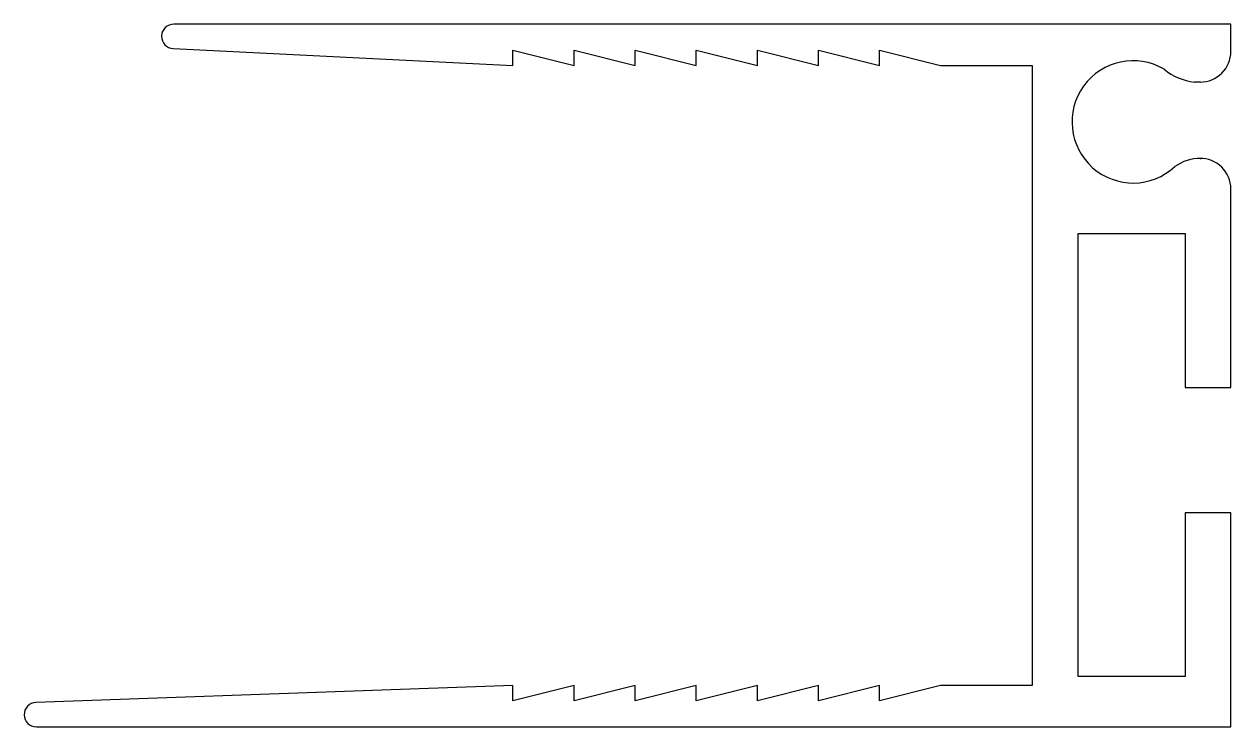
# Model space of a CAD drawing. Extents: x 350.7 to 390.2, y 213.3 to 236.3.
import ezdxf

# ---------------------------------------------------------------- set-up
doc = ezdxf.new("R2010")
doc.units = 0
doc.layers.get('DEFPOINTS').update_dxf_attribs({"linetype": 'CONTINUOUS'})
doc.layers.add('ANA', color=220, linetype='CONTINUOUS')

msp = doc.modelspace()

# ---------------------------------------------------------------- linework, layer by layer
at = {"layer": 'ANA', "color": 0, "linetype": 'BYBLOCK'}
for p, q in [((390.199, 236.313), (355.599, 236.313)), ((390.199, 235.544), (390.199, 236.313)), ((355.579, 235.513), (366.699, 234.963)), ((366.699, 235.463), (368.699, 234.963)), ((366.699, 234.963), (366.699, 235.463)), ((368.699, 235.463), (370.699, 234.963)), ((368.699, 234.963), (368.699, 235.463)), ((370.699, 235.463), (372.699, 234.963)), ((370.699, 234.963), (370.699, 235.463)), ((372.699, 235.463), (374.699, 234.963)), ((372.699, 234.963), (372.699, 235.463)), ((374.699, 235.463), (376.699, 234.963)), ((374.699, 234.963), (374.699, 235.463)), ((376.699, 235.463), (378.699, 234.963)), ((376.699, 234.963), (376.699, 235.463)), ((378.699, 235.463), (380.699, 234.963)), ((378.699, 234.963), (378.699, 235.463)), ((390.199, 235.418), (390.199, 235.544)), ((380.699, 234.963), (383.699, 234.963)), ((383.699, 234.963), (383.699, 214.663)), ((389.199, 231.918), (389.213, 231.918)), ((390.199, 224.663), (390.199, 230.918)), ((385.199, 214.963), (385.199, 229.463)), ((385.199, 229.463), (388.699, 229.463)), ((388.699, 229.463), (388.699, 224.418)), ((388.699, 224.418), (389.324, 224.418)), ((389.324, 224.418), (390.199, 224.418)), ((390.199, 224.588), (390.199, 224.663)), ((390.199, 224.513), (390.199, 224.588)), ((390.199, 224.418), (390.199, 224.513)), ((388.699, 220.313), (388.699, 220.288)), ((390.199, 220.313), (388.699, 220.313)), ((388.699, 220.288), (388.699, 220.213)), ((388.699, 220.213), (388.699, 214.963)), ((390.199, 213.313), (390.199, 220.313)), ((388.699, 214.963), (385.199, 214.963)), ((366.699, 214.663), (351.085, 214.113)), ((366.699, 214.163), (366.699, 214.663)), ((368.699, 214.663), (366.699, 214.163)), ((370.699, 214.663), (368.699, 214.163)), ((368.699, 214.163), (368.699, 214.663)), ((370.699, 214.163), (370.699, 214.663)), ((372.699, 214.663), (370.699, 214.163)), ((372.699, 214.163), (372.699, 214.663)), ((374.699, 214.663), (372.699, 214.163)), ((374.699, 214.163), (374.699, 214.663)), ((376.699, 214.663), (374.699, 214.163)), ((378.699, 214.663), (376.699, 214.163)), ((376.699, 214.163), (376.699, 214.663)), ((378.699, 214.163), (378.699, 214.663)), ((380.699, 214.663), (378.699, 214.163)), ((383.699, 214.663), (380.699, 214.663)), ((351.099, 213.313), (390.199, 213.313))]:
    msp.add_line(p, q, dxfattribs=at)
at = {"layer": 'ANA', "color": 5, "linetype": 'BYBLOCK'}
msp.add_line((389.204, 234.418), (389.005, 234.418), dxfattribs=at)
at = {"layer": 'ANA', "color": 0, "linetype": 'BYBLOCK'}
for centre, radius, start, end in [((355.599, 235.913), 0.4, 90, 267.1659), ((386.999, 233.113), 2, 59.5645, 313.0147), ((389.199, 235.418), 1, 269.6994, 0), ((389.229, 236.334), 1.929, 230.884, 263.3269), ((389.205, 230.46), 1.458, 89.6719, 125.2528), ((389.199, 230.918), 1, 360, 91.269), ((351.099, 213.713), 0.4, 92.0183, 270)]:
    msp.add_arc(centre, radius, start, end, dxfattribs=at)
at = {"layer": 'DEFPOINTS', "color": 5, "linetype": 'BYBLOCK'}
msp.add_point((389.199, 234.418), dxfattribs=at)
msp.add_point((389.199, 234.418), dxfattribs=at)
at = {"layer": 'DEFPOINTS', "color": 0, "linetype": 'BYBLOCK'}
for p in [(389.199, 231.918), (389.205, 231.918)]:
    msp.add_point(p, dxfattribs=at)

doc.saveas('drawing.dxf')
